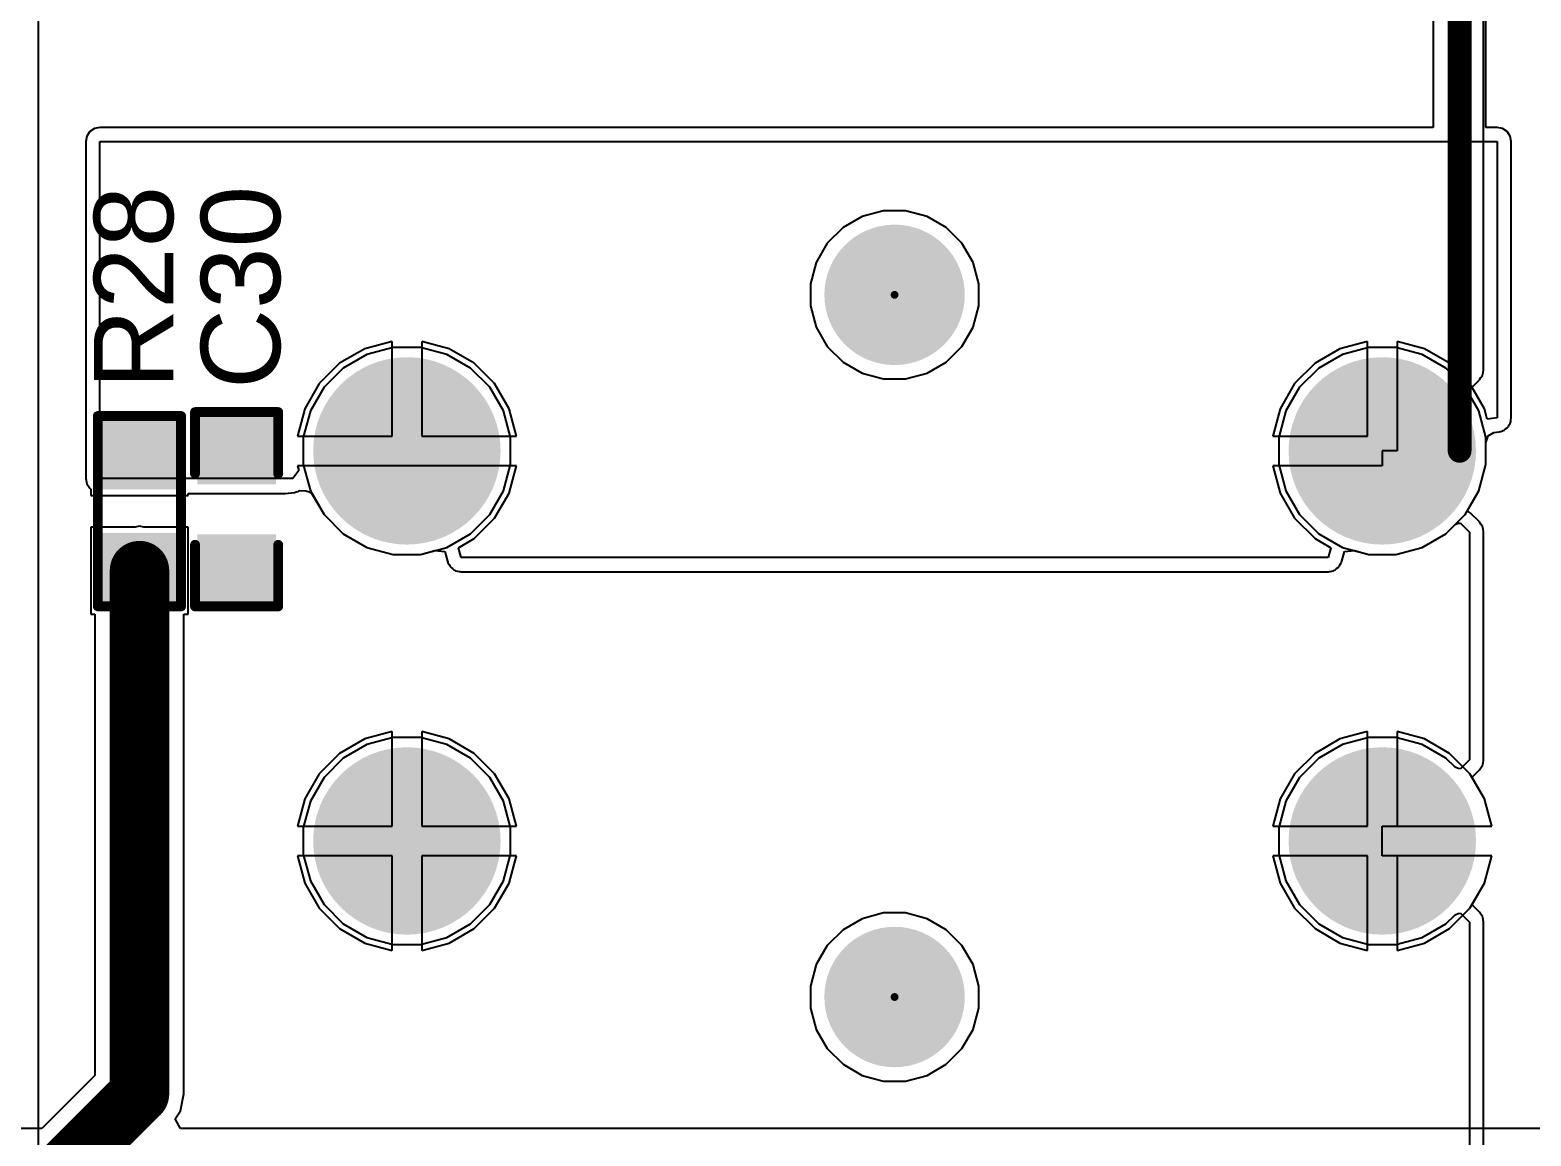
# Model space of a CAD drawing. Header units: millimetres. Extents: x -3 to 175, y -4 to 177.
# Drawn here: x 54.73 to 73.97, y 78.78 to 92.96 of the extents above; entities that cross this region are included whole.
import ezdxf

# ---------------------------------------------------------------- set-up
doc = ezdxf.new("R2010")
doc.units = ezdxf.units.MM
for name, color, linetype in [('BottomLayer', 5, 'Continuous'), ('BottomSolder', 6, 'Continuous'), ('MultiLayer', 9, 'Continuous'), ('PadHoleLayer', 156, 'Continuous'), ('TopLayer', 1, 'Continuous'), ('TopOverlay', 2, 'Continuous'), ('TopPaste', 8, 'Continuous'), ('TopSolder', 216, 'Continuous')]:
    doc.layers.add(name, color=color, linetype=linetype)
doc.styles.add('Arial', font='', dxfattribs={"height": 0.2})
doc.styles.get('Arial').set_extended_font_data('Arial')

# ---------------------------------------------------------------- blocks, each defined once
blk = doc.blocks.new('R___0603_30')
at = {"layer": 'TopLayer'}
for points in [[(-0.381, 0.4445), (-0.381, -0.4445), (-1.143, -0.4445), (-1.143, 0.4445)], [(1.143, 0.4445), (1.143, -0.4445), (0.381, -0.4445), (0.381, 0.4445)]]:
    blk.add_hatch(color=1, dxfattribs=at).paths.add_polyline_path(points)
at = {"layer": 'TopPaste'}
for points in [[(-0.381, 0.4445), (-0.381, -0.4445), (-1.143, -0.4445), (-1.143, 0.4445)], [(1.143, 0.4445), (1.143, -0.4445), (0.381, -0.4445), (0.381, 0.4445)]]:
    blk.add_hatch(color=8, dxfattribs=at).paths.add_polyline_path(points)
at = {"layer": 'TopSolder'}
for points in [[(-0.2794, 0.5461), (-0.2794, -0.5461), (-1.2446, -0.5461), (-1.2446, 0.5461)], [(1.2446, 0.5461), (1.2446, -0.5461), (0.2794, -0.5461), (0.2794, 0.5461)]]:
    blk.add_hatch(color=216, dxfattribs=at).paths.add_polyline_path(points)
at = {"layer": 'TopOverlay', "const_width": 0.127}
for points in [[(-1.2192, 0.5334), (-1.2192, -0.5334)], [(-1.2192, 0.5334), (1.2192, 0.5334)], [(1.2192, 0.5334), (1.2192, -0.5334)], [(-1.2192, -0.5334), (1.2192, -0.5334)]]:
    blk.add_lwpolyline(points, dxfattribs=at)
at = {"layer": 'TopOverlay', "const_width": 0.0635}
for points in [[(-1.25095, 0.5334, 1), (-1.18745, 0.5334, 1)], [(-1.25095, 0.5334, 1), (-1.18745, 0.5334, 1)], [(1.18745, 0.5334, 1), (1.25095, 0.5334, 1)], [(1.18745, 0.5334, 1), (1.25095, 0.5334, 1)], [(-1.25095, -0.5334, 1), (-1.18745, -0.5334, 1)], [(-1.25095, -0.5334, 1), (-1.18745, -0.5334, 1)], [(1.18745, -0.5334, 1), (1.25095, -0.5334, 1)], [(1.18745, -0.5334, 1), (1.25095, -0.5334, 1)]]:
    blk.add_lwpolyline(points, format="xyb", close=True, dxfattribs=at)
blk = doc.blocks.new('B3F_4055_B_61')
at = {"layer": 'BottomLayer'}
h = blk.add_hatch(color=5, dxfattribs=at)
edge = h.paths.add_edge_path()
edge.add_arc((-6.25, 2.5), 1.15, 0, 360)
h = blk.add_hatch(color=5, dxfattribs=at)
edge = h.paths.add_edge_path()
edge.add_arc((6.25, 2.5), 1.15, 0, 360)
h = blk.add_hatch(color=5, dxfattribs=at)
edge = h.paths.add_edge_path()
edge.add_arc((-6.25, -2.5), 1.15, 0, 360)
h = blk.add_hatch(color=5, dxfattribs=at)
edge = h.paths.add_edge_path()
edge.add_arc((6.25, -2.5), 1.15, 0, 360)
at = {"layer": 'BottomSolder'}
h = blk.add_hatch(color=6, dxfattribs=at)
edge = h.paths.add_edge_path()
edge.add_arc((0, 4.5), 0.0508, 0, 360)
h = blk.add_hatch(color=6, dxfattribs=at)
edge = h.paths.add_edge_path()
edge.add_arc((-6.25, 2.5), 1.201, 0, 360)
h = blk.add_hatch(color=6, dxfattribs=at)
edge = h.paths.add_edge_path()
edge.add_arc((6.25, 2.5), 1.201, 0, 360)
h = blk.add_hatch(color=6, dxfattribs=at)
edge = h.paths.add_edge_path()
edge.add_arc((-6.25, -2.5), 1.201, 0, 360)
h = blk.add_hatch(color=6, dxfattribs=at)
edge = h.paths.add_edge_path()
edge.add_arc((6.25, -2.5), 1.201, 0, 360)
h = blk.add_hatch(color=6, dxfattribs=at)
edge = h.paths.add_edge_path()
edge.add_arc((0, -4.5), 0.0508, 0, 360)
at = {"layer": 'MultiLayer'}
h = blk.add_hatch(color=9, dxfattribs=at)
edge = h.paths.add_edge_path()
edge.add_arc((-6.25, 2.5), 1.15, 0, 360)
h = blk.add_hatch(color=9, dxfattribs=at)
edge = h.paths.add_edge_path()
edge.add_arc((6.25, 2.5), 1.15, 0, 360)
h = blk.add_hatch(color=9, dxfattribs=at)
edge = h.paths.add_edge_path()
edge.add_arc((-6.25, -2.5), 1.15, 0, 360)
h = blk.add_hatch(color=9, dxfattribs=at)
edge = h.paths.add_edge_path()
edge.add_arc((6.25, -2.5), 1.15, 0, 360)
at = {"layer": 'PadHoleLayer'}
h = blk.add_hatch(color=156, dxfattribs=at)
edge = h.paths.add_edge_path()
edge.add_arc((0, 4.5), 0.9, 0, 360)
h = blk.add_hatch(color=156, dxfattribs=at)
edge = h.paths.add_edge_path()
edge.add_arc((-6.25, 2.5), 0.65, 0, 360)
h = blk.add_hatch(color=156, dxfattribs=at)
edge = h.paths.add_edge_path()
edge.add_arc((6.25, 2.5), 0.65, 0, 360)
h = blk.add_hatch(color=156, dxfattribs=at)
edge = h.paths.add_edge_path()
edge.add_arc((-6.25, -2.5), 0.65, 0, 360)
h = blk.add_hatch(color=156, dxfattribs=at)
edge = h.paths.add_edge_path()
edge.add_arc((6.25, -2.5), 0.65, 0, 360)
h = blk.add_hatch(color=156, dxfattribs=at)
edge = h.paths.add_edge_path()
edge.add_arc((0, -4.5), 0.9, 0, 360)
at = {"layer": 'TopLayer'}
h = blk.add_hatch(color=1, dxfattribs=at)
edge = h.paths.add_edge_path()
edge.add_arc((-6.25, 2.5), 1.15, 0, 360)
h = blk.add_hatch(color=1, dxfattribs=at)
edge = h.paths.add_edge_path()
edge.add_arc((6.25, 2.5), 1.15, 0, 360)
h = blk.add_hatch(color=1, dxfattribs=at)
edge = h.paths.add_edge_path()
edge.add_arc((-6.25, -2.5), 1.15, 0, 360)
h = blk.add_hatch(color=1, dxfattribs=at)
edge = h.paths.add_edge_path()
edge.add_arc((6.25, -2.5), 1.15, 0, 360)
at = {"layer": 'TopSolder'}
h = blk.add_hatch(color=216, dxfattribs=at)
edge = h.paths.add_edge_path()
edge.add_arc((0, 4.5), 0.0508, 0, 360)
h = blk.add_hatch(color=216, dxfattribs=at)
edge = h.paths.add_edge_path()
edge.add_arc((-6.25, 2.5), 1.201, 0, 360)
h = blk.add_hatch(color=216, dxfattribs=at)
edge = h.paths.add_edge_path()
edge.add_arc((6.25, 2.5), 1.201, 0, 360)
h = blk.add_hatch(color=216, dxfattribs=at)
edge = h.paths.add_edge_path()
edge.add_arc((-6.25, -2.5), 1.201, 0, 360)
h = blk.add_hatch(color=216, dxfattribs=at)
edge = h.paths.add_edge_path()
edge.add_arc((6.25, -2.5), 1.201, 0, 360)
h = blk.add_hatch(color=216, dxfattribs=at)
edge = h.paths.add_edge_path()
edge.add_arc((0, -4.5), 0.0508, 0, 360)
blk = doc.blocks.new('C___0603_145')
at = {"layer": 'TopLayer'}
for points in [[(-0.381, 0.445), (-0.381, -0.445), (-1.143, -0.445), (-1.143, 0.445)], [(1.143, 0.445), (1.143, -0.445), (0.381, -0.445), (0.381, 0.445)]]:
    blk.add_hatch(color=1, dxfattribs=at).paths.add_polyline_path(points)
at = {"layer": 'TopPaste'}
for points in [[(-0.381, 0.445), (-0.381, -0.445), (-1.143, -0.445), (-1.143, 0.445)], [(1.143, 0.445), (1.143, -0.445), (0.381, -0.445), (0.381, 0.445)]]:
    blk.add_hatch(color=8, dxfattribs=at).paths.add_polyline_path(points)
at = {"layer": 'TopSolder'}
for points in [[(-0.321, 0.504), (-0.321, -0.504), (-1.203, -0.504), (-1.203, 0.504)], [(1.203, 0.504), (1.203, -0.504), (0.321, -0.504), (0.321, 0.504)]]:
    blk.add_hatch(color=216, dxfattribs=at).paths.add_polyline_path(points)
at = {"layer": 'TopOverlay', "const_width": 0.127}
for points in [[(-0.457, 0.533), (-1.245, 0.533)], [(-1.245, -0.533), (-1.245, 0.533)], [(1.245, 0.533), (0.457, 0.533)], [(1.245, -0.533), (1.245, 0.533)], [(-0.457, -0.533), (-1.245, -0.533)], [(1.245, -0.533), (0.457, -0.533)]]:
    blk.add_lwpolyline(points, dxfattribs=at)
at = {"layer": 'TopOverlay', "const_width": 0.0635}
for points in [[(-1.276, 0.533, 1), (-1.213, 0.533, 1)], [(-1.276, 0.533, 1), (-1.213, 0.533, 1)], [(-0.489, 0.533, 1), (-0.425, 0.533, 1)], [(0.425, 0.533, 1), (0.489, 0.533, 1)], [(1.213, 0.533, 1), (1.276, 0.533, 1)], [(1.213, 0.533, 1), (1.276, 0.533, 1)], [(-1.276, -0.533, 1), (-1.213, -0.533, 1)], [(-1.276, -0.533, 1), (-1.213, -0.533, 1)], [(-0.489, -0.533, 1), (-0.425, -0.533, 1)], [(0.425, -0.533, 1), (0.489, -0.533, 1)], [(1.213, -0.533, 1), (1.276, -0.533, 1)], [(1.213, -0.533, 1), (1.276, -0.533, 1)]]:
    blk.add_lwpolyline(points, format="xyb", close=True, dxfattribs=at)

msp = doc.modelspace()

# ---------------------------------------------------------------- linework, layer by layer
at = {"layer": 'BottomLayer'}
for p, q in [((54.839, 49.225), (54.839, 99.974)), ((73.177, 93.563), (73.177, 88.604)), ((73.359, 88.604), (73.359, 93.549)), ((65.67, 90.643), (65.395, 90.569)), ((65.953, 90.643), (65.67, 90.643)), ((66.227, 90.569), (65.953, 90.643)), ((65.15, 90.427), (64.949, 90.227)), ((65.395, 90.569), (65.15, 90.427)), ((66.473, 90.427), (66.227, 90.569)), ((66.674, 90.227), (66.473, 90.427)), ((64.949, 90.227), (64.807, 89.981)), ((66.816, 89.981), (66.674, 90.227)), ((64.807, 89.981), (64.734, 89.707)), ((66.889, 89.707), (66.816, 89.981)), ((64.734, 89.707), (64.734, 89.423)), ((66.889, 89.423), (66.889, 89.707)), ((64.734, 89.423), (64.807, 89.149)), ((66.816, 89.149), (66.889, 89.423)), ((64.807, 89.149), (64.949, 88.903)), ((66.674, 88.903), (66.816, 89.149)), ((59.387, 88.892), (59.049, 88.802)), ((59.736, 88.892), (59.387, 88.892)), ((60.074, 88.802), (59.736, 88.892)), ((64.949, 88.903), (65.15, 88.702)), ((66.473, 88.702), (66.674, 88.903)), ((71.887, 88.892), (71.549, 88.802)), ((72.236, 88.892), (71.887, 88.892)), ((72.574, 88.802), (72.236, 88.892)), ((59.049, 88.802), (58.746, 88.627)), ((60.377, 88.627), (60.074, 88.802)), ((65.15, 88.702), (65.395, 88.56)), ((66.227, 88.56), (66.473, 88.702)), ((71.549, 88.802), (71.246, 88.627)), ((72.877, 88.627), (72.574, 88.802)), ((58.746, 88.627), (58.499, 88.38)), ((60.624, 88.38), (60.377, 88.627)), ((65.395, 88.56), (65.67, 88.487)), ((65.67, 88.487), (65.953, 88.487)), ((65.953, 88.487), (66.227, 88.56)), ((71.246, 88.627), (70.999, 88.38)), ((72.994, 88.509), (72.877, 88.627)), ((73.033, 88.492), (72.994, 88.509)), ((73.064, 88.491), (73.033, 88.492)), ((73.177, 88.604), (73.064, 88.491)), ((73.306, 88.475), (73.325, 88.504)), ((73.325, 88.504), (73.344, 88.533)), ((73.344, 88.533), (73.345, 88.534)), ((73.345, 88.534), (73.352, 88.568)), ((73.345, 88.534), (73.345, 88.534)), ((73.352, 88.568), (73.359, 88.602)), ((73.359, 88.603), (73.359, 88.604)), ((73.359, 88.602), (73.359, 88.603)), ((58.499, 88.38), (58.324, 88.077)), ((60.799, 88.077), (60.624, 88.38)), ((70.999, 88.38), (70.824, 88.077)), ((73.15, 88.335), (73.16, 88.342)), ((73.299, 88.077), (73.15, 88.335)), ((73.16, 88.342), (73.188, 88.36)), ((73.188, 88.36), (73.19, 88.361)), ((73.19, 88.361), (73.191, 88.362)), ((73.191, 88.362), (73.305, 88.475)), ((73.305, 88.475), (73.305, 88.475)), ((73.305, 88.475), (73.306, 88.475)), ((58.324, 88.077), (58.234, 87.739)), ((60.889, 87.739), (60.799, 88.077)), ((70.824, 88.077), (70.734, 87.739)), ((73.389, 87.739), (73.299, 88.077)), ((58.234, 87.739), (58.234, 87.39)), ((60.889, 87.39), (60.889, 87.739)), ((70.734, 87.739), (70.734, 87.39)), ((73.389, 87.39), (73.389, 87.739)), ((58.234, 87.39), (58.324, 87.052)), ((60.799, 87.052), (60.889, 87.39)), ((70.734, 87.39), (70.824, 87.052)), ((73.299, 87.052), (73.389, 87.39)), ((58.324, 87.052), (58.499, 86.749)), ((60.624, 86.749), (60.799, 87.052)), ((70.824, 87.052), (70.999, 86.749)), ((73.15, 86.794), (73.299, 87.052)), ((73.16, 86.787), (73.15, 86.794)), ((73.188, 86.769), (73.16, 86.787)), ((73.19, 86.768), (73.188, 86.769)), ((73.191, 86.767), (73.19, 86.768)), ((73.305, 86.654), (73.191, 86.767)), ((58.499, 86.749), (58.746, 86.502)), ((60.377, 86.502), (60.624, 86.749)), ((70.999, 86.749), (71.246, 86.502)), ((72.877, 86.502), (72.994, 86.62)), ((72.994, 86.62), (73.033, 86.637)), ((73.033, 86.637), (73.064, 86.638)), ((73.064, 86.638), (73.177, 86.525)), ((73.306, 86.654), (73.305, 86.654)), ((73.305, 86.654), (73.305, 86.654)), ((73.325, 86.625), (73.306, 86.654)), ((73.344, 86.596), (73.325, 86.625)), ((73.345, 86.595), (73.344, 86.596)), ((73.352, 86.561), (73.345, 86.595)), ((73.345, 86.595), (73.345, 86.595)), ((73.359, 86.526), (73.352, 86.561)), ((58.746, 86.502), (59.049, 86.327)), ((60.074, 86.327), (60.377, 86.502)), ((71.246, 86.502), (71.549, 86.327)), ((72.574, 86.327), (72.877, 86.502)), ((73.177, 86.525), (73.177, 83.604)), ((73.359, 86.525), (73.359, 86.526)), ((73.359, 86.526), (73.359, 86.526)), ((73.359, 83.604), (73.359, 86.525)), ((59.049, 86.327), (59.387, 86.237)), ((59.387, 86.237), (59.736, 86.237)), ((59.736, 86.237), (60.074, 86.327)), ((71.549, 86.327), (71.887, 86.237)), ((71.887, 86.237), (72.236, 86.237)), ((72.236, 86.237), (72.574, 86.327)), ((59.387, 83.892), (59.049, 83.802)), ((59.736, 83.892), (59.387, 83.892)), ((60.074, 83.802), (59.736, 83.892)), ((71.887, 83.892), (71.549, 83.802)), ((72.236, 83.892), (71.887, 83.892)), ((72.574, 83.802), (72.236, 83.892)), ((59.049, 83.802), (58.746, 83.627)), ((60.377, 83.627), (60.074, 83.802)), ((71.549, 83.802), (71.246, 83.627)), ((72.877, 83.627), (72.574, 83.802)), ((58.746, 83.627), (58.499, 83.38)), ((60.624, 83.38), (60.377, 83.627)), ((71.246, 83.627), (70.999, 83.38)), ((72.994, 83.509), (72.877, 83.627)), ((73.033, 83.492), (72.994, 83.509)), ((73.064, 83.491), (73.033, 83.492)), ((73.177, 83.604), (73.064, 83.491)), ((73.306, 83.475), (73.325, 83.504)), ((73.325, 83.504), (73.344, 83.533)), ((73.344, 83.533), (73.345, 83.534)), ((73.345, 83.534), (73.352, 83.568)), ((73.345, 83.534), (73.345, 83.534)), ((73.352, 83.568), (73.359, 83.602)), ((73.359, 83.603), (73.359, 83.604)), ((73.359, 83.602), (73.359, 83.603)), ((58.499, 83.38), (58.324, 83.077)), ((60.799, 83.077), (60.624, 83.38)), ((70.999, 83.38), (70.824, 83.077)), ((73.211, 83.382), (73.305, 83.475)), ((73.37, 83.106), (73.211, 83.382)), ((73.305, 83.475), (73.305, 83.475)), ((73.305, 83.475), (73.306, 83.475)), ((73.464, 82.755), (73.37, 83.106)), ((58.324, 83.077), (58.234, 82.739)), ((60.889, 82.739), (60.799, 83.077)), ((70.824, 83.077), (70.734, 82.739)), ((58.234, 82.739), (58.234, 82.39)), ((60.889, 82.39), (60.889, 82.739)), ((70.734, 82.739), (70.734, 82.39)), ((72.061, 82.374), (72.061, 82.755)), ((72.061, 82.755), (73.464, 82.755)), ((58.234, 82.39), (58.324, 82.052)), ((60.799, 82.052), (60.889, 82.39)), ((70.734, 82.39), (70.824, 82.052)), ((73.464, 82.374), (72.061, 82.374)), ((73.37, 82.023), (73.464, 82.374)), ((58.324, 82.052), (58.499, 81.749)), ((60.624, 81.749), (60.799, 82.052)), ((70.824, 82.052), (70.999, 81.749)), ((73.211, 81.747), (73.37, 82.023)), ((58.499, 81.749), (58.746, 81.502)), ((60.377, 81.502), (60.624, 81.749)), ((65.395, 81.569), (65.15, 81.427)), ((65.67, 81.642), (65.395, 81.569)), ((65.953, 81.642), (65.67, 81.642)), ((66.227, 81.569), (65.953, 81.642)), ((66.473, 81.427), (66.227, 81.569)), ((70.999, 81.749), (71.246, 81.502)), ((72.877, 81.502), (72.994, 81.62)), ((72.994, 81.62), (73.033, 81.637)), ((73.033, 81.637), (73.064, 81.638)), ((73.064, 81.638), (73.177, 81.525)), ((73.305, 81.654), (73.211, 81.747)), ((73.306, 81.654), (73.305, 81.654)), ((73.305, 81.654), (73.305, 81.654)), ((73.325, 81.625), (73.306, 81.654)), ((73.344, 81.596), (73.325, 81.625)), ((73.345, 81.595), (73.344, 81.596)), ((73.352, 81.561), (73.345, 81.595)), ((73.345, 81.595), (73.345, 81.595)), ((73.359, 81.526), (73.352, 81.561)), ((58.746, 81.502), (59.049, 81.327)), ((60.074, 81.327), (60.377, 81.502)), ((65.15, 81.427), (64.949, 81.226)), ((66.674, 81.226), (66.473, 81.427)), ((71.246, 81.502), (71.549, 81.327)), ((72.574, 81.327), (72.877, 81.502)), ((73.177, 81.525), (73.177, 75.492)), ((73.359, 81.525), (73.359, 81.526)), ((73.359, 81.526), (73.359, 81.526)), ((73.359, 75.492), (73.359, 81.525)), ((59.049, 81.327), (59.387, 81.237)), ((59.387, 81.237), (59.736, 81.237)), ((59.736, 81.237), (60.074, 81.327)), ((64.949, 81.226), (64.807, 80.98)), ((66.816, 80.98), (66.674, 81.226)), ((71.549, 81.327), (71.887, 81.237)), ((71.887, 81.237), (72.236, 81.237)), ((72.236, 81.237), (72.574, 81.327)), ((64.807, 80.98), (64.734, 80.706)), ((66.889, 80.706), (66.816, 80.98)), ((64.734, 80.706), (64.734, 80.423)), ((66.889, 80.423), (66.889, 80.706)), ((64.734, 80.423), (64.807, 80.148)), ((66.816, 80.148), (66.889, 80.423)), ((64.807, 80.148), (64.949, 79.903)), ((66.674, 79.903), (66.816, 80.148)), ((64.949, 79.903), (65.15, 79.702)), ((66.473, 79.702), (66.674, 79.903)), ((65.15, 79.702), (65.395, 79.56)), ((66.227, 79.56), (66.473, 79.702)), ((65.395, 79.56), (65.67, 79.487)), ((65.67, 79.487), (65.953, 79.487)), ((65.953, 79.487), (66.227, 79.56))]:
    msp.add_line(p, q, dxfattribs=at)
at = {"layer": 'TopLayer'}
for p, q in [((73.389, 91.712), (73.389, 97.114)), ((72.715, 94.618), (72.715, 91.712)), ((55.459, 91.6), (55.445, 91.531)), ((55.498, 91.659), (55.459, 91.6)), ((55.557, 91.698), (55.498, 91.659)), ((55.626, 91.712), (55.557, 91.698)), ((72.715, 91.712), (55.626, 91.712)), ((73.533, 91.712), (73.389, 91.712)), ((73.602, 91.698), (73.533, 91.712)), ((73.661, 91.659), (73.602, 91.698)), ((73.7, 91.6), (73.661, 91.659)), ((73.714, 91.531), (73.7, 91.6)), ((55.445, 91.531), (55.445, 87.213)), ((55.626, 87.213), (55.626, 91.531)), ((55.626, 91.531), (73.533, 91.531)), ((73.533, 91.531), (73.533, 87.988)), ((73.714, 87.988), (73.714, 91.531)), ((65.67, 90.643), (65.395, 90.569)), ((65.953, 90.643), (65.67, 90.643)), ((66.227, 90.569), (65.953, 90.643)), ((65.15, 90.427), (64.949, 90.227)), ((65.395, 90.569), (65.15, 90.427)), ((66.473, 90.427), (66.227, 90.569)), ((66.674, 90.227), (66.473, 90.427)), ((64.949, 90.227), (64.807, 89.981)), ((66.816, 89.981), (66.674, 90.227)), ((64.807, 89.981), (64.734, 89.707)), ((66.889, 89.707), (66.816, 89.981)), ((64.734, 89.707), (64.734, 89.423)), ((66.889, 89.423), (66.889, 89.707)), ((64.734, 89.423), (64.807, 89.149)), ((66.816, 89.149), (66.889, 89.423)), ((64.807, 89.149), (64.949, 88.903)), ((66.674, 88.903), (66.816, 89.149)), ((59.02, 88.873), (58.699, 88.688)), ((59.371, 88.967), (59.02, 88.873)), ((59.371, 87.755), (59.371, 88.967)), ((60.103, 88.873), (59.752, 88.967)), ((59.752, 88.967), (59.752, 87.755)), ((60.424, 88.688), (60.103, 88.873)), ((64.949, 88.903), (65.15, 88.702)), ((66.473, 88.702), (66.674, 88.903)), ((71.519, 88.873), (71.199, 88.688)), ((71.871, 88.967), (71.519, 88.873)), ((71.871, 87.755), (71.871, 88.967)), ((72.603, 88.873), (72.252, 88.967)), ((72.252, 88.967), (72.252, 87.564)), ((72.923, 88.688), (72.603, 88.873)), ((58.699, 88.688), (58.438, 88.427)), ((60.685, 88.427), (60.424, 88.688)), ((65.15, 88.702), (65.395, 88.56)), ((66.227, 88.56), (66.473, 88.702)), ((71.199, 88.688), (70.938, 88.427)), ((73.185, 88.427), (72.923, 88.688)), ((65.395, 88.56), (65.67, 88.487)), ((65.67, 88.487), (65.953, 88.487)), ((65.953, 88.487), (66.227, 88.56)), ((58.438, 88.427), (58.253, 88.106)), ((60.87, 88.106), (60.685, 88.427)), ((70.938, 88.427), (70.753, 88.106)), ((73.37, 88.106), (73.185, 88.427)), ((58.253, 88.106), (58.159, 87.755)), ((60.964, 87.755), (60.87, 88.106)), ((70.753, 88.106), (70.659, 87.755)), ((73.406, 87.971), (73.37, 88.106)), ((73.533, 87.988), (73.406, 87.971)), ((73.687, 87.898), (73.7, 87.918)), ((73.7, 87.918), (73.703, 87.93)), ((73.703, 87.93), (73.708, 87.941)), ((73.708, 87.941), (73.71, 87.964)), ((73.71, 87.964), (73.714, 87.988)), ((58.159, 87.755), (59.371, 87.755)), ((59.752, 87.755), (60.964, 87.755)), ((70.659, 87.755), (71.871, 87.755)), ((73.389, 87.67), (73.418, 87.756)), ((73.418, 87.756), (73.492, 87.799)), ((73.492, 87.799), (73.557, 87.808)), ((73.557, 87.808), (73.579, 87.815)), ((73.579, 87.815), (73.602, 87.82)), ((73.602, 87.82), (73.612, 87.827)), ((73.612, 87.827), (73.624, 87.831)), ((73.624, 87.831), (73.641, 87.846)), ((73.641, 87.846), (73.661, 87.859)), ((73.661, 87.859), (73.668, 87.869)), ((73.668, 87.869), (73.677, 87.877)), ((73.677, 87.877), (73.687, 87.898)), ((72.252, 87.564), (72.061, 87.564)), ((72.061, 87.564), (72.061, 87.374)), ((73.389, 87.39), (73.389, 87.67)), ((60.964, 87.374), (58.159, 87.374)), ((58.159, 87.374), (58.175, 87.314)), ((60.87, 87.023), (60.964, 87.374)), ((72.061, 87.374), (70.659, 87.374)), ((70.659, 87.374), (70.753, 87.023)), ((73.299, 87.052), (73.389, 87.39)), ((55.445, 87.213), (55.459, 87.144)), ((55.459, 87.144), (55.498, 87.085)), ((58.098, 87.213), (55.626, 87.213)), ((58.175, 87.314), (58.098, 87.213)), ((55.498, 87.085), (55.512, 87.075)), ((55.512, 87.075), (55.512, 86.995)), ((55.512, 86.995), (56.756, 86.995)), ((56.756, 86.995), (56.756, 87.02)), ((56.756, 87.02), (58.001, 87.02)), ((58.001, 87.02), (58.122, 87.033)), ((58.001, 87.02), (58.001, 87.02)), ((58.122, 87.033), (58.144, 87.041)), ((58.144, 87.041), (58.167, 87.045)), ((58.167, 87.045), (58.177, 87.052)), ((58.177, 87.052), (58.189, 87.056)), ((58.189, 87.056), (58.191, 87.058)), ((58.191, 87.058), (58.265, 87.055)), ((58.265, 87.055), (58.308, 87.042)), ((58.308, 87.042), (58.334, 87.029)), ((58.334, 87.029), (58.34, 87.024)), ((58.34, 87.024), (58.499, 86.749)), ((60.685, 86.702), (60.87, 87.023)), ((70.753, 87.023), (70.938, 86.702)), ((73.124, 86.749), (73.299, 87.052)), ((56.079, 86.589), (55.512, 86.589)), ((55.512, 86.589), (55.512, 85.471)), ((56.134, 86.6), (56.079, 86.589)), ((56.189, 86.589), (56.134, 86.6)), ((56.756, 86.589), (56.189, 86.589)), ((56.756, 85.471), (56.756, 86.589)), ((58.499, 86.749), (58.746, 86.502)), ((60.424, 86.441), (60.685, 86.702)), ((70.938, 86.702), (71.199, 86.441)), ((72.877, 86.502), (73.124, 86.749)), ((58.746, 86.502), (59.049, 86.327)), ((60.221, 86.324), (60.424, 86.441)), ((71.199, 86.441), (71.402, 86.324)), ((72.574, 86.327), (72.877, 86.502)), ((59.049, 86.327), (59.387, 86.237)), ((59.387, 86.237), (59.736, 86.237)), ((59.736, 86.237), (59.92, 86.286)), ((59.92, 86.286), (60.046, 86.277)), ((60.046, 86.277), (60.08, 86.15)), ((60.255, 86.197), (60.221, 86.324)), ((71.368, 86.197), (60.255, 86.197)), ((71.402, 86.324), (71.368, 86.197)), ((71.543, 86.15), (71.577, 86.277)), ((71.577, 86.277), (71.703, 86.286)), ((71.703, 86.286), (71.887, 86.237)), ((71.887, 86.237), (72.236, 86.237)), ((72.236, 86.237), (72.574, 86.327)), ((60.08, 86.15), (60.085, 86.139)), ((60.085, 86.139), (60.087, 86.128)), ((60.087, 86.128), (60.101, 86.108)), ((60.101, 86.108), (60.111, 86.087)), ((60.111, 86.087), (60.12, 86.079)), ((60.12, 86.079), (60.127, 86.069)), ((60.127, 86.069), (60.146, 86.056)), ((60.146, 86.056), (60.164, 86.04)), ((60.164, 86.04), (60.176, 86.036)), ((60.176, 86.036), (60.185, 86.029)), ((60.185, 86.029), (60.209, 86.025)), ((60.209, 86.025), (60.231, 86.017)), ((60.231, 86.017), (60.243, 86.018)), ((60.243, 86.018), (60.255, 86.016)), ((60.255, 86.016), (71.368, 86.016)), ((71.368, 86.016), (71.38, 86.018)), ((71.38, 86.018), (71.392, 86.017)), ((71.392, 86.017), (71.414, 86.025)), ((71.414, 86.025), (71.437, 86.029)), ((71.437, 86.029), (71.447, 86.036)), ((71.447, 86.036), (71.459, 86.04)), ((71.459, 86.04), (71.476, 86.056)), ((71.476, 86.056), (71.496, 86.069)), ((71.496, 86.069), (71.503, 86.079)), ((71.503, 86.079), (71.512, 86.087)), ((71.512, 86.087), (71.522, 86.108)), ((71.522, 86.108), (71.535, 86.128)), ((71.535, 86.128), (71.538, 86.139)), ((71.538, 86.139), (71.543, 86.15)), ((55.512, 85.471), (55.564, 85.471)), ((55.564, 85.471), (55.564, 79.56)), ((56.704, 79.324), (56.704, 85.471)), ((56.704, 85.471), (56.756, 85.471)), ((59.02, 83.873), (58.699, 83.688)), ((59.371, 83.967), (59.02, 83.873)), ((59.371, 82.755), (59.371, 83.967)), ((60.103, 83.873), (59.752, 83.967)), ((59.752, 83.967), (59.752, 82.755)), ((60.424, 83.688), (60.103, 83.873)), ((71.519, 83.873), (71.199, 83.688)), ((71.871, 83.967), (71.519, 83.873)), ((71.871, 82.755), (71.871, 83.967)), ((72.603, 83.873), (72.252, 83.967)), ((72.252, 83.967), (72.252, 82.755)), ((72.923, 83.688), (72.603, 83.873)), ((58.699, 83.688), (58.438, 83.427)), ((60.685, 83.427), (60.424, 83.688)), ((71.199, 83.688), (70.938, 83.427)), ((73.185, 83.427), (72.923, 83.688)), ((58.438, 83.427), (58.253, 83.106)), ((60.87, 83.106), (60.685, 83.427)), ((70.938, 83.427), (70.753, 83.106)), ((73.37, 83.106), (73.185, 83.427)), ((58.253, 83.106), (58.159, 82.755)), ((60.964, 82.755), (60.87, 83.106)), ((70.753, 83.106), (70.659, 82.755)), ((73.464, 82.755), (73.37, 83.106)), ((58.159, 82.755), (59.371, 82.755)), ((59.752, 82.755), (60.964, 82.755)), ((70.659, 82.755), (71.871, 82.755)), ((72.252, 82.755), (73.464, 82.755)), ((59.371, 82.374), (58.159, 82.374)), ((58.159, 82.374), (58.253, 82.023)), ((59.371, 81.162), (59.371, 82.374)), ((60.964, 82.374), (59.752, 82.374)), ((59.752, 82.374), (59.752, 81.162)), ((60.87, 82.023), (60.964, 82.374)), ((71.871, 82.374), (70.659, 82.374)), ((70.659, 82.374), (70.753, 82.023)), ((71.871, 81.162), (71.871, 82.374)), ((73.464, 82.374), (72.252, 82.374)), ((72.252, 82.374), (72.252, 81.162)), ((73.37, 82.023), (73.464, 82.374)), ((58.253, 82.023), (58.438, 81.702)), ((60.685, 81.702), (60.87, 82.023)), ((70.753, 82.023), (70.938, 81.702)), ((73.185, 81.702), (73.37, 82.023)), ((58.438, 81.702), (58.699, 81.441)), ((60.424, 81.441), (60.685, 81.702)), ((65.395, 81.569), (65.15, 81.427)), ((65.67, 81.642), (65.395, 81.569)), ((65.953, 81.642), (65.67, 81.642)), ((66.227, 81.569), (65.953, 81.642)), ((66.473, 81.427), (66.227, 81.569)), ((70.938, 81.702), (71.199, 81.441)), ((72.923, 81.441), (73.185, 81.702)), ((58.699, 81.441), (59.02, 81.256)), ((60.103, 81.256), (60.424, 81.441)), ((65.15, 81.427), (64.949, 81.226)), ((66.674, 81.226), (66.473, 81.427)), ((71.199, 81.441), (71.519, 81.256)), ((72.603, 81.256), (72.923, 81.441)), ((59.02, 81.256), (59.371, 81.162)), ((59.752, 81.162), (60.103, 81.256)), ((64.949, 81.226), (64.807, 80.98)), ((66.816, 80.98), (66.674, 81.226)), ((71.519, 81.256), (71.871, 81.162)), ((72.252, 81.162), (72.603, 81.256)), ((64.807, 80.98), (64.734, 80.706)), ((66.889, 80.706), (66.816, 80.98)), ((64.734, 80.706), (64.734, 80.423)), ((66.889, 80.423), (66.889, 80.706)), ((64.734, 80.423), (64.807, 80.148)), ((66.816, 80.148), (66.889, 80.423)), ((64.807, 80.148), (64.949, 79.903)), ((66.674, 79.903), (66.816, 80.148)), ((64.949, 79.903), (65.15, 79.702)), ((66.473, 79.702), (66.674, 79.903)), ((65.15, 79.702), (65.395, 79.56)), ((66.227, 79.56), (66.473, 79.702)), ((55.564, 79.56), (54.882, 78.878)), ((65.395, 79.56), (65.67, 79.487)), ((65.67, 79.487), (65.953, 79.487)), ((65.953, 79.487), (66.227, 79.56)), ((56.66, 79.106), (56.704, 79.324)), ((56.593, 79.005), (56.66, 79.106)), ((54.882, 78.878), (38.793, 78.878)), ((56.661, 78.878), (56.593, 79.005)), ((74.52, 78.878), (56.661, 78.878))]:
    msp.add_line(p, q, dxfattribs=at)
for points, const_width in [([(73.052, 87.565), (73.052, 110.999)], 0.305), ([(56.134, 79.324), (56.134, 86.03)], 0.762), ([(55.118, 78.308), (56.134, 79.324)], 0.762)]:
    msp.add_lwpolyline(points, dxfattribs=dict(at, const_width=const_width))
for points, const_width in [([(72.976, 87.565, 1), (73.128, 87.565, 1)], 0.152), ([(55.944, 86.03, 1), (56.325, 86.03, 1)], 0.381), ([(55.944, 79.324, 1), (56.325, 79.324, 1)], 0.381), ([(55.944, 79.324, 1), (56.325, 79.324, 1)], 0.381)]:
    msp.add_lwpolyline(points, format="xyb", close=True, dxfattribs=dict(at, const_width=const_width))

# ---------------------------------------------------------------- block references
msp.add_blockref('B3F_4055_B_61', (65.811, 85.065))
for name, p, rotation in [('C___0603_145', (57.379, 86.817), 270), ('R___0603_30', (56.134, 86.792), 90)]:
    msp.add_blockref(name, p, dxfattribs=dict(rotation=rotation))

# ---------------------------------------------------------------- texts
at = {"layer": 'TopOverlay', "style": 'Arial'}
for s, p in [('R28', (56.566, 88.359)), ('C30', (57.937, 88.359))]:
    msp.add_text(s, height=1.016, rotation=90, dxfattribs=at).set_placement(p)

doc.saveas('drawing.dxf')
